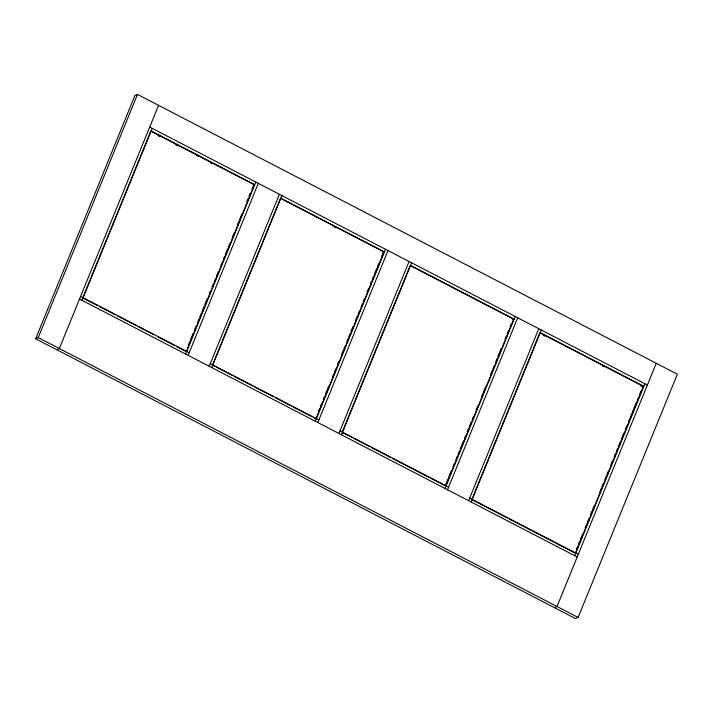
<?xml version="1.0" encoding="UTF-8"?>
<svg xmlns="http://www.w3.org/2000/svg" width="713" height="713" viewBox="0 0 713 713"><rect width="100%" height="100%" fill="white"/><g stroke="black" fill="none" stroke-linecap="round" stroke-linejoin="round"><path stroke-width="1.07" d="M35.65 338.773L134.891 95.578L137.475 94.419L677.35 374.227L578.109 617.422L575.525 618.581L35.65 338.773L38.226 337.614L137.475 94.419M158.562 105.355L59.322 348.541L56.737 349.7M83.163 296.875L150.799 131.147L254.345 184.819L186.289 351.571L176.432 346.465M82.048 300.351L152.234 128.376M188.499 344.7L189.756 341.607M190.594 339.548L193.116 333.372M194.382 330.288L196.057 326.171M197.742 322.053L198.998 318.961M199.836 316.902L201.102 313.818M201.939 311.759L204.043 306.608M204.881 304.549L207.403 298.373M209.078 294.255L210.344 291.171M212.019 287.054L213.285 283.97M214.123 281.911L215.379 278.819M216.226 276.76L218.321 271.617M220.843 265.441L221.681 263.382M223.365 259.265L224.622 256.172M225.46 254.113L227.563 248.971M228.401 246.912L229.666 243.819M232.188 237.643L233.864 233.525M237.643 224.265L238.908 221.173M239.746 219.114L241.85 213.971M246.885 201.619L248.151 198.526M248.989 196.467L250.245 193.383M251.93 189.266L253.186 186.173M185.594 354.013L255.78 182.047M188.125 355.324L258.311 183.357M209.221 366.259L279.398 194.284M212.866 364.093L280.494 198.366L384.04 252.037L315.993 418.789L314.014 417.773M211.752 367.569L281.929 195.594M318.194 411.918L319.451 408.825M320.297 406.766L321.554 403.683M323.239 399.565L324.495 396.481M325.333 394.423L328.693 386.188M332.481 376.919L333.737 373.835M334.575 371.776L335.841 368.683M337.516 364.566L338.782 361.482M341.295 355.306L342.98 351.188M343.818 349.129L345.083 346.037M346.759 341.919L348.024 338.835M348.862 336.777L350.119 333.684M350.956 331.625L353.06 326.483M355.582 320.306L357.258 316.189M358.104 314.13L359.361 311.037M361.045 306.92L362.302 303.836M363.14 301.777L364.405 298.685M366.928 292.508L368.603 288.391M370.288 284.273L371.544 281.189M372.382 279.131L373.648 276.038M374.485 273.979L376.589 268.837M377.427 266.778L378.683 263.685M381.624 256.484L382.89 253.391M315.298 421.231L385.475 249.265M317.829 422.542L388.006 250.575M338.916 433.477L409.093 261.502M342.561 431.32L410.198 265.584L513.743 319.255L445.687 486.008L430.893 478.343M341.447 434.787L411.624 262.812M445.794 484.287L447.889 479.136M448.735 477.077L451.249 470.901M452.933 466.783L454.19 463.7M455.874 459.582L457.131 456.489M457.978 454.431L459.234 451.347M460.072 449.288L463.432 441.053M464.698 437.96L465.536 435.901M467.211 431.784L468.477 428.7M469.314 426.641L471.418 421.49M472.256 419.431L473.512 416.347M476.034 410.171L477.719 406.054M481.498 396.784L482.754 393.701M483.601 391.642L485.696 386.491M490.74 374.138L491.997 371.054M492.843 368.995L494.1 365.903M495.785 361.785L497.041 358.701M497.879 356.643L501.239 348.407M505.018 339.138L506.283 336.055M507.121 333.996L508.387 330.903M510.062 326.786L511.319 323.702M444.992 488.45L515.169 316.483M447.523 489.76L517.7 317.793M468.61 500.695L538.787 328.72M471.141 502.005L541.319 330.039M576.327 549.447L577.592 546.354M578.43 544.295L579.687 541.212M580.534 539.153L582.628 534.001M585.15 527.825L586.835 523.707M587.672 521.649L588.929 518.565M590.614 514.447L591.87 511.355M592.708 509.296L593.974 506.212M599.856 491.801L601.112 488.708M601.95 486.649L603.216 483.566M604.891 479.448L606.157 476.355M606.995 474.297L608.251 471.213M610.774 465.036L612.458 460.919M614.134 456.801L615.399 453.709M616.237 451.65L617.494 448.566M618.34 446.507L620.435 441.356M621.273 439.297L623.795 433.121M625.479 429.003L626.736 425.919M628.42 421.802L629.677 418.709M630.515 416.659L631.78 413.567M632.618 411.508L635.978 403.273M637.244 400.189L638.082 398.13M639.757 394.013L641.023 390.92M575.382 553.235L643.438 386.473L539.893 332.802L471.837 499.563L507.344 517.968M574.687 555.668L644.873 383.701M656.263 363.3L557.013 606.487L554.438 607.645M253.24 185.309L254.71 184.649L151.165 130.987M382.934 252.527L384.414 251.867L280.869 198.205M512.638 319.754L514.109 319.085L410.563 265.423M643.438 386.473L642.698 386.803L640.729 385.778M149.703 127.066L647.404 385.011M540.258 332.641L643.803 386.303M157.947 135.568L159.926 136.593M175.701 144.766L177.671 145.791M196.414 155.505L198.383 156.521M210.219 162.653L212.189 163.678M333.996 226.805L335.975 227.83M543.101 335.181L545.071 336.206M602.271 365.849L604.241 366.874M80.587 296.43L189.195 352.721M210.282 363.648L318.889 419.939M339.976 430.866L448.584 487.157M469.68 498.084L578.288 554.375M82.744 297.909L97.538 305.574M99.508 306.599L115.292 314.772M117.262 315.797L135.996 325.511M137.974 326.527L153.75 334.709M158.678 337.267L174.462 345.44M212.447 365.127L214.417 366.152M216.387 367.168L232.171 375.35M234.14 376.375L252.874 386.081M254.844 387.106L273.587 396.811M275.557 397.836L291.332 406.018M293.31 407.034L312.044 416.749M342.142 432.345L351.999 437.452M353.978 438.477L369.753 446.659M371.723 447.675L390.466 457.39M392.435 458.414L428.923 477.327M509.314 518.984L574.402 552.718M79.517 299.032L577.218 556.987M38.226 337.614L578.109 617.422"/></g></svg>
